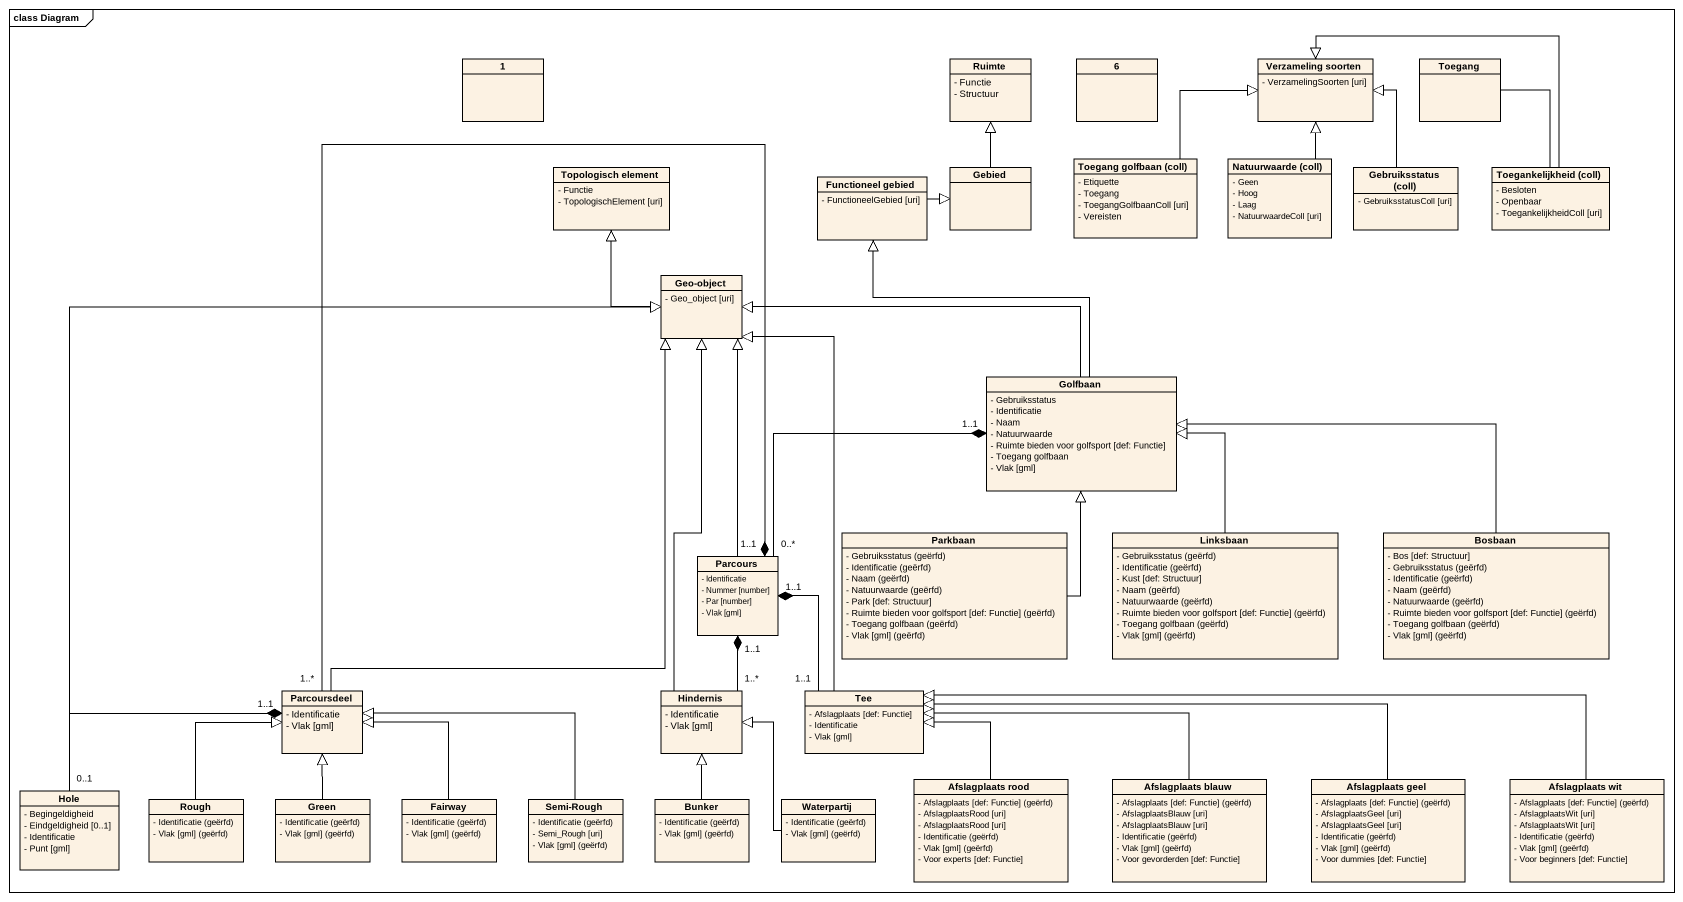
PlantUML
@startuml
mainframe class Diagram
hide circle
hide empty members
skinparam classAttributeIconSize 0
class "1" as c1
class Ruimte {
  - Functie
  - Structuur
}
class "6" as c6
class "Verzameling soorten" as Verzameling_soorten {
  - VerzamelingSoorten [uri]
}
class Toegang
class "Topologisch element" as Topologisch_element {
  - Functie
  - TopologischElement [uri]
}
class "Functioneel gebied" as Functioneel_gebied {
  - FunctioneelGebied [uri]
}
class Gebied
class "Toegang golfbaan (coll)" as Toegang_golfbaan_coll {
  - Etiquette
  - Toegang
  - ToegangGolfbaanColl [uri]
  - Vereisten
}
class "Natuurwaarde (coll)" as Natuurwaarde_coll {
  - Geen
  - Hoog
  - Laag
  - NatuurwaardeColl [uri]
}
class "Gebruiksstatus (coll)" as Gebruiksstatus_coll {
  - GebruiksstatusColl [uri]
}
class "Toegankelijkheid (coll)" as Toegankelijkheid_coll {
  - Besloten
  - Openbaar
  - ToegankelijkheidColl [uri]
}
class "Geo-object" as Geo_object {
  - Geo_object [uri]
}
class Golfbaan {
  - Gebruiksstatus
  - Identificatie
  - Naam
  - Natuurwaarde
  - Ruimte bieden voor golfsport [def: Functie]
  - Toegang golfbaan
  - Vlak [gml]
}
class Parkbaan {
  {field} - Gebruiksstatus (geërfd)
  {field} - Identificatie (geërfd)
  {field} - Naam (geërfd)
  {field} - Natuurwaarde (geërfd)
  - Park [def: Structuur]
  {field} - Ruimte bieden voor golfsport [def: Functie] (geërfd)
  {field} - Toegang golfbaan (geërfd)
  {field} - Vlak [gml] (geërfd)
}
class Linksbaan {
  {field} - Gebruiksstatus (geërfd)
  {field} - Identificatie (geërfd)
  - Kust [def: Structuur]
  {field} - Naam (geërfd)
  {field} - Natuurwaarde (geërfd)
  {field} - Ruimte bieden voor golfsport [def: Functie] (geërfd)
  {field} - Toegang golfbaan (geërfd)
  {field} - Vlak [gml] (geërfd)
}
class Bosbaan {
  - Bos [def: Structuur]
  {field} - Gebruiksstatus (geërfd)
  {field} - Identificatie (geërfd)
  {field} - Naam (geërfd)
  {field} - Natuurwaarde (geërfd)
  {field} - Ruimte bieden voor golfsport [def: Functie] (geërfd)
  {field} - Toegang golfbaan (geërfd)
  {field} - Vlak [gml] (geërfd)
}
class Parcours {
  - Identificatie
  - Nummer [number]
  - Par [number]
  - Vlak [gml]
}
class Parcoursdeel {
  - Identificatie
  - Vlak [gml]
}
class Hindernis {
  - Identificatie
  - Vlak [gml]
}
class Tee {
  - Afslagplaats [def: Functie]
  - Identificatie
  - Vlak [gml]
}
class "Afslagplaats rood" as Afslagplaats_rood {
  {field} - Afslagplaats [def: Functie] (geërfd)
  - AfslagplaatsRood [uri]
  - AfslagplaatsRood [uri]
  {field} - Identificatie (geërfd)
  {field} - Vlak [gml] (geërfd)
  - Voor experts [def: Functie]
}
class "Afslagplaats blauw" as Afslagplaats_blauw {
  {field} - Afslagplaats [def: Functie] (geërfd)
  - AfslagplaatsBlauw [uri]
  - AfslagplaatsBlauw [uri]
  {field} - Identificatie (geërfd)
  {field} - Vlak [gml] (geërfd)
  - Voor gevorderden [def: Functie]
}
class "Afslagplaats geel" as Afslagplaats_geel {
  {field} - Afslagplaats [def: Functie] (geërfd)
  - AfslagplaatsGeel [uri]
  - AfslagplaatsGeel [uri]
  {field} - Identificatie (geërfd)
  {field} - Vlak [gml] (geërfd)
  - Voor dummies [def: Functie]
}
class "Afslagplaats wit" as Afslagplaats_wit {
  {field} - Afslagplaats [def: Functie] (geërfd)
  - AfslagplaatsWit [uri]
  - AfslagplaatsWit [uri]
  {field} - Identificatie (geërfd)
  {field} - Vlak [gml] (geërfd)
  - Voor beginners [def: Functie]
}
class Hole {
  - Begingeldigheid
  - Eindgeldigheid [0..1]
  - Identificatie
  - Punt [gml]
}
class Rough {
  {field} - Identificatie (geërfd)
  {field} - Vlak [gml] (geërfd)
}
class Green {
  {field} - Identificatie (geërfd)
  {field} - Vlak [gml] (geërfd)
}
class Fairway {
  {field} - Identificatie (geërfd)
  {field} - Vlak [gml] (geërfd)
}
class "Semi-Rough" as Semi_Rough {
  {field} - Identificatie (geërfd)
  - Semi_Rough [uri]
  {field} - Vlak [gml] (geërfd)
}
class Bunker {
  {field} - Identificatie (geërfd)
  {field} - Vlak [gml] (geërfd)
}
class Waterpartij {
  {field} - Identificatie (geërfd)
  {field} - Vlak [gml] (geërfd)
}
Functioneel_gebied -right-|> Gebied
Gebied -up-|> Ruimte
Toegang_golfbaan_coll -up-|> Verzameling_soorten
Natuurwaarde_coll -up-|> Verzameling_soorten
Gebruiksstatus_coll -up-|> Verzameling_soorten
Toegankelijkheid_coll -left-|> Verzameling_soorten
Toegankelijkheid_coll -up- Toegang
Geo_object -up-|> Topologisch_element
Golfbaan -up-|> Functioneel_gebied
Golfbaan -left-|> Geo_object
Parkbaan -up-|> Golfbaan
Linksbaan -up-|> Golfbaan
Bosbaan -left-|> Golfbaan
Parcours -up-|> Geo_object
Parcours "0..*" -right-* "1..1" Golfbaan
Parcoursdeel -up-|> Geo_object
Parcoursdeel "1..*" -right-* "1..1" Parcours
Hindernis -up-|> Geo_object
Hindernis "1..*" -up-* "1..1" Parcours
Tee -up-|> Geo_object
Tee "1..1" -up-* "1..1" Parcours
Afslagplaats_rood -up-|> Tee
Afslagplaats_blauw -left-|> Tee
Afslagplaats_geel -left-|> Tee
Afslagplaats_wit -left-|> Tee
Hole -up-|> Geo_object
Hole "0..1" -right-* "1..1" Parcoursdeel
Rough -up-|> Parcoursdeel
Green -up-|> Parcoursdeel
Fairway -up-|> Parcoursdeel
Semi_Rough -left-|> Parcoursdeel
Bunker -up-|> Hindernis
Waterpartij -up-|> Hindernis
@enduml
